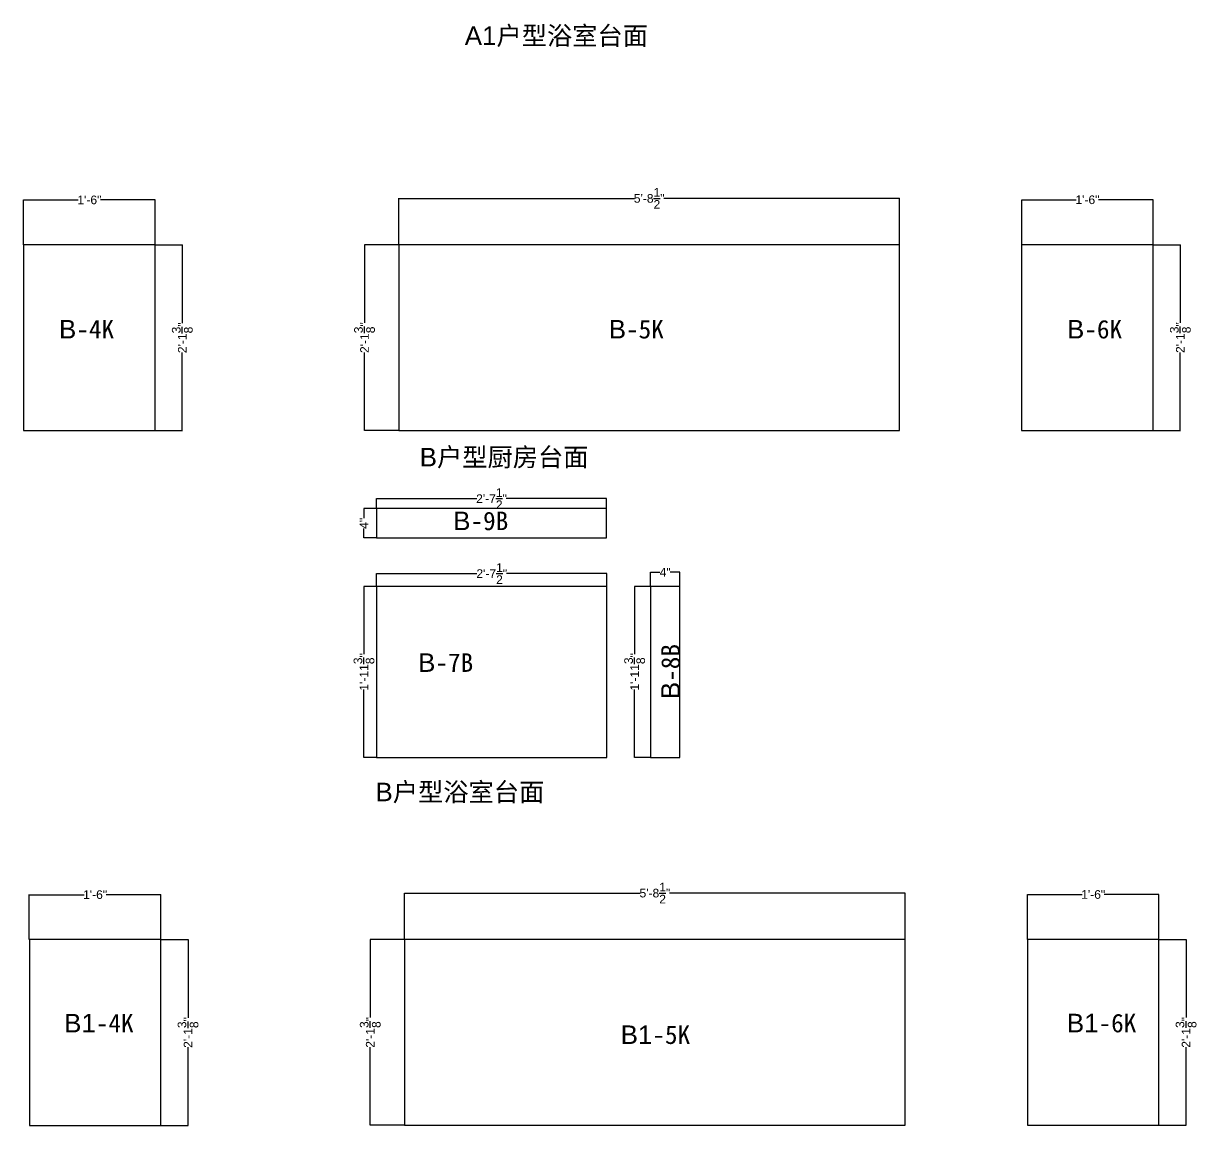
# Model space of a CAD drawing. Header units: inches. Extents: x -997106 to 39633, y -30199 to 1961.
# Drawn here: x 7079 to 11155, y -6296 to -2469 of the extents above; entities that cross this region are included whole.
import ezdxf

# ---------------------------------------------------------------- set-up
doc = ezdxf.new("R2010")
doc.units = ezdxf.units.IN
doc.header["$MEASUREMENT"] = 0
doc.layers.get('Defpoints').update_dxf_attribs({"color": 3})
doc.layers.add('编号', color=10, linetype='Continuous', plot=False)
doc.styles.get("Standard").update_dxf_attribs({"font": 'arial.ttf'})
doc.dimstyles.get("Standard").update_dxf_attribs({"dimtxt": 30, "dimasz": 1, "dimexe": 0.18, "dimexo": 0.0625, "dimgap": 0.09, "dimtad": 0, "dimtoh": 1, "dimdec": 4, "dimlfac": 0.03937, "dimzin": 0, "dimdsep": 46, "dimlunit": 4, "dimtxsty": 'Standard', "dimblk": 'ARCHTICK', "dimcen": 1, "dimadec": 0, "dimazin": 0, "dimtfac": 1, "dimtdec": 4, "dimtix": 1, "dimtofl": 0, "dimtmove": 2, "dimatfit": 3, "dimldrblk": 'ARCHTICK', "dimfxl": 1, "dimtolj": 1, "dimtzin": 0, "dimarcsym": 0})

# ---------------------------------------------------------------- blocks, each defined once
blk = doc.blocks.new('_ArchTick')
at = {"color": 0, "linetype": 'ByBlock', "const_width": 0.15}
blk.add_lwpolyline([(-0.5, -0.5), (0.5, 0.5)], dxfattribs=at)
blk = doc.blocks.new('*D92')
at = {"color": 0, "lineweight": -2, "transparency": 16777216}
for p, q in [((7080, -3237.6), (7080, -3081.4)), ((7080, -3081.6), (7269.9, -3081.6)), ((7537, -3081.6), (7347, -3081.6)), ((7537, -3237.6), (7537, -3081.4))]:
    blk.add_line(p, q, dxfattribs=at)
at = {"layer": 'Defpoints', "color": 0, "transparency": 16777216}
for p in [(7537, -3081.6), (7080, -3237.7), (7537, -3237.7)]:
    blk.add_point(p, dxfattribs=at)
at = {"color": 0, "lineweight": -2, "transparency": 16777216, "rotation": 180}
blk.add_blockref('_ArchTick', (7080, -3081.6), dxfattribs=at)
at = {"color": 0, "lineweight": -2, "transparency": 16777216}
blk.add_blockref('_ArchTick', (7537, -3081.6), dxfattribs=at)
at = {"color": 0, "transparency": 16777216, "insert": (7308.5, -3081.6), "char_height": 30, "attachment_point": 5}
blk.add_mtext('\\A1;1\'-6"', dxfattribs=at)
blk = doc.blocks.new('*D93')
at = {"color": 0, "lineweight": -2, "transparency": 16777216}
for p, q in [((7537, -3237.7), (7631.4, -3237.7)), ((7631.2, -3237.7), (7631.2, -3509.1)), ((7631.2, -3882.7), (7631.2, -3611.3)), ((7537, -3882.7), (7631.4, -3882.7))]:
    blk.add_line(p, q, dxfattribs=at)
at = {"layer": 'Defpoints', "color": 0, "transparency": 16777216}
for p in [(7537, -3237.7), (7537, -3882.7), (7631.2, -3882.7)]:
    blk.add_point(p, dxfattribs=at)
at = {"color": 0, "lineweight": -2, "transparency": 16777216}
for p, rotation in [((7631.2, -3237.7), 90), ((7631.2, -3882.7), 270)]:
    blk.add_blockref('_ArchTick', p, dxfattribs=dict(at, rotation=rotation))
at = {"color": 0, "transparency": 16777216, "insert": (7631.2, -3560.2), "char_height": 30, "attachment_point": 5, "rotation": 90}
blk.add_mtext('\\A1;2\'-1{\\H1x;\\S3/8;}"', dxfattribs=at)
blk = doc.blocks.new('*D94')
at = {"color": 0, "lineweight": -2, "transparency": 16777216}
for p, q in [((8383.3, -3237.1), (8383.3, -3075.9)), ((8383.3, -3076.1), (9202.4, -3076.1)), ((10123.3, -3076.1), (9304.2, -3076.1)), ((10123.3, -3237.1), (10123.3, -3075.9))]:
    blk.add_line(p, q, dxfattribs=at)
at = {"layer": 'Defpoints', "color": 0, "transparency": 16777216}
for p in [(10123.3, -3076.1), (8383.3, -3237.2), (10123.3, -3237.2)]:
    blk.add_point(p, dxfattribs=at)
at = {"color": 0, "lineweight": -2, "transparency": 16777216, "rotation": 180}
blk.add_blockref('_ArchTick', (8383.3, -3076.1), dxfattribs=at)
at = {"color": 0, "lineweight": -2, "transparency": 16777216}
blk.add_blockref('_ArchTick', (10123.3, -3076.1), dxfattribs=at)
at = {"color": 0, "transparency": 16777216, "insert": (9253.3, -3076.1), "char_height": 30, "attachment_point": 5}
blk.add_mtext('\\A1;5\'-8{\\H1x;\\S1/2;}"', dxfattribs=at)
blk = doc.blocks.new('*D95')
at = {"color": 0, "lineweight": -2, "transparency": 16777216}
for p, q in [((8383.2, -3237.2), (8264.1, -3237.2)), ((8264.3, -3237.2), (8264.3, -3508.6)), ((8264.3, -3882.2), (8264.3, -3610.8)), ((8383.2, -3882.2), (8264.1, -3882.2))]:
    blk.add_line(p, q, dxfattribs=at)
at = {"layer": 'Defpoints', "color": 0, "transparency": 16777216}
for p in [(8383.3, -3237.2), (8264.3, -3882.2), (8383.3, -3882.2)]:
    blk.add_point(p, dxfattribs=at)
at = {"color": 0, "lineweight": -2, "transparency": 16777216}
for p, rotation in [((8264.3, -3237.2), 90), ((8264.3, -3882.2), 270)]:
    blk.add_blockref('_ArchTick', p, dxfattribs=dict(at, rotation=rotation))
at = {"color": 0, "transparency": 16777216, "insert": (8264.3, -3559.7), "char_height": 30, "attachment_point": 5, "rotation": 90}
blk.add_mtext('\\A1;2\'-1{\\H1x;\\S3/8;}"', dxfattribs=at)
blk = doc.blocks.new('*D96')
at = {"color": 0, "lineweight": -2, "transparency": 16777216}
for p, q in [((10547.4, -3237.1), (10547.4, -3080.9)), ((10547.4, -3081.1), (10737.3, -3081.1)), ((11004.4, -3081.1), (10814.4, -3081.1)), ((11004.4, -3237.1), (11004.4, -3080.9))]:
    blk.add_line(p, q, dxfattribs=at)
at = {"layer": 'Defpoints', "color": 0, "transparency": 16777216}
for p in [(11004.4, -3081.1), (10547.4, -3237.2), (11004.4, -3237.2)]:
    blk.add_point(p, dxfattribs=at)
at = {"color": 0, "lineweight": -2, "transparency": 16777216, "rotation": 180}
blk.add_blockref('_ArchTick', (10547.4, -3081.1), dxfattribs=at)
at = {"color": 0, "lineweight": -2, "transparency": 16777216}
blk.add_blockref('_ArchTick', (11004.4, -3081.1), dxfattribs=at)
at = {"color": 0, "transparency": 16777216, "insert": (10775.9, -3081.1), "char_height": 30, "attachment_point": 5}
blk.add_mtext('\\A1;1\'-6"', dxfattribs=at)
blk = doc.blocks.new('*D97')
at = {"color": 0, "lineweight": -2, "transparency": 16777216}
for p, q in [((11004.4, -3237.2), (11098.8, -3237.2)), ((11098.6, -3237.2), (11098.6, -3508.6)), ((11098.6, -3882.2), (11098.6, -3610.8)), ((11004.4, -3882.2), (11098.8, -3882.2))]:
    blk.add_line(p, q, dxfattribs=at)
at = {"layer": 'Defpoints', "color": 0, "transparency": 16777216}
for p in [(11004.4, -3237.2), (11004.4, -3882.2), (11098.6, -3882.2)]:
    blk.add_point(p, dxfattribs=at)
at = {"color": 0, "lineweight": -2, "transparency": 16777216}
for p, rotation in [((11098.6, -3237.2), 90), ((11098.6, -3882.2), 270)]:
    blk.add_blockref('_ArchTick', p, dxfattribs=dict(at, rotation=rotation))
at = {"color": 0, "transparency": 16777216, "insert": (11098.6, -3559.7), "char_height": 30, "attachment_point": 5, "rotation": 90}
blk.add_mtext('\\A1;2\'-1{\\H1x;\\S3/8;}"', dxfattribs=at)
blk = doc.blocks.new('*D136')
at = {"color": 0, "lineweight": -2, "transparency": 16777216}
for p, q in [((7099.8, -5650.2), (7099.8, -5494)), ((7099.8, -5494.2), (7289.8, -5494.2)), ((7556.8, -5494.2), (7366.9, -5494.2)), ((7556.8, -5650.2), (7556.8, -5494))]:
    blk.add_line(p, q, dxfattribs=at)
at = {"layer": 'Defpoints', "color": 0, "transparency": 16777216}
for p in [(7556.8, -5494.2), (7099.8, -5650.3), (7556.8, -5650.3)]:
    blk.add_point(p, dxfattribs=at)
at = {"color": 0, "lineweight": -2, "transparency": 16777216, "rotation": 180}
blk.add_blockref('_ArchTick', (7099.8, -5494.2), dxfattribs=at)
at = {"color": 0, "lineweight": -2, "transparency": 16777216}
blk.add_blockref('_ArchTick', (7556.8, -5494.2), dxfattribs=at)
at = {"color": 0, "transparency": 16777216, "insert": (7328.3, -5494.2), "char_height": 30, "attachment_point": 5}
blk.add_mtext('\\A1;1\'-6"', dxfattribs=at)
blk = doc.blocks.new('*D137')
at = {"color": 0, "lineweight": -2, "transparency": 16777216}
for p, q in [((7556.9, -5650.3), (7651.3, -5650.3)), ((7651.1, -5650.3), (7651.1, -5921.7)), ((7651.1, -6295.3), (7651.1, -6023.9)), ((7556.9, -6295.3), (7651.3, -6295.3))]:
    blk.add_line(p, q, dxfattribs=at)
at = {"layer": 'Defpoints', "color": 0, "transparency": 16777216}
for p in [(7556.8, -5650.3), (7556.8, -6295.3), (7651.1, -6295.3)]:
    blk.add_point(p, dxfattribs=at)
at = {"color": 0, "lineweight": -2, "transparency": 16777216}
for p, rotation in [((7651.1, -5650.3), 90), ((7651.1, -6295.3), 270)]:
    blk.add_blockref('_ArchTick', p, dxfattribs=dict(at, rotation=rotation))
at = {"color": 0, "transparency": 16777216, "insert": (7651.1, -5972.8), "char_height": 30, "attachment_point": 5, "rotation": 90}
blk.add_mtext('\\A1;2\'-1{\\H1x;\\S3/8;}"', dxfattribs=at)
blk = doc.blocks.new('*D138')
at = {"color": 0, "lineweight": -2, "transparency": 16777216}
for p, q in [((8403.1, -5649.7), (8403.1, -5488.6)), ((8403.1, -5488.7), (9222.2, -5488.7)), ((10143.1, -5488.7), (9324, -5488.7)), ((10143.1, -5649.7), (10143.1, -5488.6))]:
    blk.add_line(p, q, dxfattribs=at)
at = {"layer": 'Defpoints', "color": 0, "transparency": 16777216}
for p in [(10143.1, -5488.7), (8403.1, -5649.8), (10143.1, -5649.8)]:
    blk.add_point(p, dxfattribs=at)
at = {"color": 0, "lineweight": -2, "transparency": 16777216, "rotation": 180}
blk.add_blockref('_ArchTick', (8403.1, -5488.7), dxfattribs=at)
at = {"color": 0, "lineweight": -2, "transparency": 16777216}
blk.add_blockref('_ArchTick', (10143.1, -5488.7), dxfattribs=at)
at = {"color": 0, "transparency": 16777216, "insert": (9273.1, -5488.7), "char_height": 30, "attachment_point": 5}
blk.add_mtext('\\A1;5\'-8{\\H1x;\\S1/2;}"', dxfattribs=at)
blk = doc.blocks.new('*D139')
at = {"color": 0, "lineweight": -2, "transparency": 16777216}
for p, q in [((8403.1, -5649.8), (8283.9, -5649.8)), ((8284.1, -5649.8), (8284.1, -5921.2)), ((8284.1, -6294.8), (8284.1, -6023.4)), ((8403.1, -6294.8), (8283.9, -6294.8))]:
    blk.add_line(p, q, dxfattribs=at)
at = {"layer": 'Defpoints', "color": 0, "transparency": 16777216}
for p in [(8403.1, -5649.8), (8284.1, -6294.8), (8403.1, -6294.8)]:
    blk.add_point(p, dxfattribs=at)
at = {"color": 0, "lineweight": -2, "transparency": 16777216}
for p, rotation in [((8284.1, -5649.8), 90), ((8284.1, -6294.8), 270)]:
    blk.add_blockref('_ArchTick', p, dxfattribs=dict(at, rotation=rotation))
at = {"color": 0, "transparency": 16777216, "insert": (8284.1, -5972.3), "char_height": 30, "attachment_point": 5, "rotation": 90}
blk.add_mtext('\\A1;2\'-1{\\H1x;\\S3/8;}"', dxfattribs=at)
blk = doc.blocks.new('*D140')
at = {"color": 0, "lineweight": -2, "transparency": 16777216}
for p, q in [((10567.3, -5649.7), (10567.3, -5493.5)), ((10567.3, -5493.7), (10757.2, -5493.7)), ((11024.3, -5493.7), (10834.3, -5493.7)), ((11024.3, -5649.7), (11024.3, -5493.5))]:
    blk.add_line(p, q, dxfattribs=at)
at = {"layer": 'Defpoints', "color": 0, "transparency": 16777216}
for p in [(11024.3, -5493.7), (10567.3, -5649.8), (11024.3, -5649.8)]:
    blk.add_point(p, dxfattribs=at)
at = {"color": 0, "lineweight": -2, "transparency": 16777216, "rotation": 180}
blk.add_blockref('_ArchTick', (10567.3, -5493.7), dxfattribs=at)
at = {"color": 0, "lineweight": -2, "transparency": 16777216}
blk.add_blockref('_ArchTick', (11024.3, -5493.7), dxfattribs=at)
at = {"color": 0, "transparency": 16777216, "insert": (10795.8, -5493.7), "char_height": 30, "attachment_point": 5}
blk.add_mtext('\\A1;1\'-6"', dxfattribs=at)
blk = doc.blocks.new('*D141')
at = {"color": 0, "lineweight": -2, "transparency": 16777216}
for p, q in [((11024.3, -5649.8), (11118.7, -5649.8)), ((11118.5, -5649.8), (11118.5, -5921.2)), ((11118.5, -6294.8), (11118.5, -6023.4)), ((11024.3, -6294.8), (11118.7, -6294.8))]:
    blk.add_line(p, q, dxfattribs=at)
at = {"layer": 'Defpoints', "color": 0, "transparency": 16777216}
for p in [(11024.3, -5649.8), (11024.3, -6294.8), (11118.5, -6294.8)]:
    blk.add_point(p, dxfattribs=at)
at = {"color": 0, "lineweight": -2, "transparency": 16777216}
for p, rotation in [((11118.5, -5649.8), 90), ((11118.5, -6294.8), 270)]:
    blk.add_blockref('_ArchTick', p, dxfattribs=dict(at, rotation=rotation))
at = {"color": 0, "transparency": 16777216, "insert": (11118.5, -5972.3), "char_height": 30, "attachment_point": 5, "rotation": 90}
blk.add_mtext('\\A1;2\'-1{\\H1x;\\S3/8;}"', dxfattribs=at)
blk = doc.blocks.new('*D1184')
at = {"color": 0, "lineweight": -2, "transparency": 16777216}
for p, q in [((9257.7, -4423.4), (9202.6, -4423.4)), ((9202.8, -4423.4), (9202.8, -4659.3)), ((9202.8, -5017.4), (9202.8, -4781.5)), ((9257.7, -5017.4), (9202.6, -5017.4))]:
    blk.add_line(p, q, dxfattribs=at)
at = {"layer": 'Defpoints', "color": 0, "transparency": 16777216}
for p in [(9257.8, -4423.4), (9202.8, -5017.4), (9257.8, -5017.4)]:
    blk.add_point(p, dxfattribs=at)
at = {"color": 0, "lineweight": -2, "transparency": 16777216}
for p, rotation in [((9202.8, -4423.4), 90), ((9202.8, -5017.4), 270)]:
    blk.add_blockref('_ArchTick', p, dxfattribs=dict(at, rotation=rotation))
at = {"color": 0, "transparency": 16777216, "insert": (9202.8, -4720.4), "char_height": 30, "attachment_point": 5, "rotation": 90}
blk.add_mtext('\\A1;1\'-11{\\H1x;\\S3/8;}"', dxfattribs=at)
blk = doc.blocks.new('*D1185')
at = {"color": 0, "lineweight": -2, "transparency": 16777216}
for p, q in [((9257.8, -4423.3), (9257.8, -4374.1)), ((9257.8, -4374.3), (9290.8, -4374.3)), ((9359.8, -4374.3), (9326.7, -4374.3)), ((9359.8, -4423.3), (9359.8, -4374.1))]:
    blk.add_line(p, q, dxfattribs=at)
at = {"layer": 'Defpoints', "color": 0, "transparency": 16777216}
for p in [(9359.8, -4374.3), (9257.8, -4423.4), (9359.8, -4423.4)]:
    blk.add_point(p, dxfattribs=at)
at = {"color": 0, "lineweight": -2, "transparency": 16777216, "rotation": 180}
blk.add_blockref('_ArchTick', (9257.8, -4374.3), dxfattribs=at)
at = {"color": 0, "lineweight": -2, "transparency": 16777216}
blk.add_blockref('_ArchTick', (9359.8, -4374.3), dxfattribs=at)
at = {"color": 0, "transparency": 16777216, "insert": (9308.8, -4374.3), "char_height": 30, "attachment_point": 5}
blk.add_mtext('\\A1;4"', dxfattribs=at)
blk = doc.blocks.new('*D1186')
at = {"color": 0, "lineweight": -2, "transparency": 16777216}
for p, q in [((8306.3, -4423.6), (8306.3, -4378.9)), ((8306.3, -4379.1), (8655.1, -4379.1)), ((9106.3, -4379.1), (8757.4, -4379.1)), ((9106.3, -4423.6), (9106.3, -4378.9))]:
    blk.add_line(p, q, dxfattribs=at)
at = {"layer": 'Defpoints', "color": 0, "transparency": 16777216}
for p in [(9106.3, -4379.1), (8306.3, -4423.6), (9106.3, -4423.6)]:
    blk.add_point(p, dxfattribs=at)
at = {"color": 0, "lineweight": -2, "transparency": 16777216, "rotation": 180}
blk.add_blockref('_ArchTick', (8306.3, -4379.1), dxfattribs=at)
at = {"color": 0, "lineweight": -2, "transparency": 16777216}
blk.add_blockref('_ArchTick', (9106.3, -4379.1), dxfattribs=at)
at = {"color": 0, "transparency": 16777216, "insert": (8706.3, -4379.1), "char_height": 30, "attachment_point": 5}
blk.add_mtext('\\A1;2\'-7{\\H1x;\\S1/2;}"', dxfattribs=at)
blk = doc.blocks.new('*D1187')
at = {"color": 0, "lineweight": -2, "transparency": 16777216}
for p, q in [((8306.2, -4423.6), (8262.3, -4423.6)), ((8262.4, -4423.6), (8262.4, -4659.5)), ((8262.4, -5017.6), (8262.4, -4781.7)), ((8306.2, -5017.6), (8262.3, -5017.6))]:
    blk.add_line(p, q, dxfattribs=at)
at = {"layer": 'Defpoints', "color": 0, "transparency": 16777216}
for p in [(8306.3, -4423.6), (8262.4, -5017.6), (8306.3, -5017.6)]:
    blk.add_point(p, dxfattribs=at)
at = {"color": 0, "lineweight": -2, "transparency": 16777216}
for p, rotation in [((8262.4, -4423.6), 90), ((8262.4, -5017.6), 270)]:
    blk.add_blockref('_ArchTick', p, dxfattribs=dict(at, rotation=rotation))
at = {"color": 0, "transparency": 16777216, "insert": (8262.4, -4720.6), "char_height": 30, "attachment_point": 5, "rotation": 90}
blk.add_mtext('\\A1;1\'-11{\\H1x;\\S3/8;}"', dxfattribs=at)
blk = doc.blocks.new('*D1188')
at = {"color": 0, "lineweight": -2, "transparency": 16777216}
for p, q in [((8305.5, -4153.5), (8261.8, -4153.5)), ((8262, -4153.5), (8262, -4186.6)), ((8262, -4255.5), (8262, -4222.4)), ((8305.5, -4255.5), (8261.8, -4255.5))]:
    blk.add_line(p, q, dxfattribs=at)
at = {"layer": 'Defpoints', "color": 0, "transparency": 16777216}
for p in [(8305.5, -4153.5), (8262, -4255.5), (8305.5, -4255.5)]:
    blk.add_point(p, dxfattribs=at)
at = {"color": 0, "lineweight": -2, "transparency": 16777216}
for p, rotation in [((8262, -4153.5), 90), ((8262, -4255.5), 270)]:
    blk.add_blockref('_ArchTick', p, dxfattribs=dict(at, rotation=rotation))
at = {"color": 0, "transparency": 16777216, "insert": (8262, -4204.5), "char_height": 30, "attachment_point": 5, "rotation": 90}
blk.add_mtext('\\A1;4"', dxfattribs=at)
blk = doc.blocks.new('*D1189')
at = {"color": 0, "lineweight": -2, "transparency": 16777216}
for p, q in [((8305.5, -4153.4), (8305.5, -4118.7)), ((8305.5, -4118.9), (8654.4, -4118.9)), ((9105.5, -4118.9), (8756.7, -4118.9)), ((9105.5, -4153.4), (9105.5, -4118.7))]:
    blk.add_line(p, q, dxfattribs=at)
at = {"layer": 'Defpoints', "color": 0, "transparency": 16777216}
for p in [(8305.5, -4153.5), (9105.5, -4118.9), (9105.5, -4153.5)]:
    blk.add_point(p, dxfattribs=at)
at = {"color": 0, "lineweight": -2, "transparency": 16777216, "rotation": 180}
blk.add_blockref('_ArchTick', (8305.5, -4118.9), dxfattribs=at)
at = {"color": 0, "lineweight": -2, "transparency": 16777216}
blk.add_blockref('_ArchTick', (9105.5, -4118.9), dxfattribs=at)
at = {"color": 0, "transparency": 16777216, "insert": (8705.5, -4118.9), "char_height": 30, "attachment_point": 5}
blk.add_mtext('\\A1;2\'-7{\\H1x;\\S1/2;}"', dxfattribs=at)

msp = doc.modelspace()

# ---------------------------------------------------------------- linework, layer by layer
for points in [[(7079.96757, -3882.66081), (7536.96757, -3882.66081), (7536.96757, -3237.66081), (7079.96757, -3237.66081)], [(8383.27033, -3882.16081), (10123.27033, -3882.16081), (10123.27033, -3237.16081), (8383.27033, -3237.16081)], [(10547.38448, -3882.16081), (11004.38448, -3882.16081), (11004.38448, -3237.16081), (10547.38448, -3237.16081)], [(8305.52072, -4255.49818), (9105.52072, -4255.49818), (9105.52072, -4153.49818), (8305.52072, -4153.49818)], [(8306.25401, -5017.63055), (9106.25401, -5017.63055), (9106.25401, -4423.63055), (8306.25401, -4423.63055)], [(9257.7599, -5017.38406), (9359.7599, -5017.38406), (9359.7599, -4423.38406), (9257.7599, -4423.38406)], [(7099.83498, -6295.3072), (7556.83498, -6295.3072), (7556.83498, -5650.3072), (7099.83498, -5650.3072)], [(8403.13773, -6294.8072), (10143.13773, -6294.8072), (10143.13773, -5649.8072), (8403.13773, -5649.8072)], [(10567.25188, -6294.8072), (11024.25188, -6294.8072), (11024.25188, -5649.8072), (10567.25188, -5649.8072)]]:
    msp.add_lwpolyline(points, close=True)

# ---------------------------------------------------------------- texts
at = {"char_height": 64.3508622, "attachment_point": 1}
for s, insert in [('A1{\\fSimSun|b0|i0|c134|p2;户型浴室台面}', (8612.61732, -2478.94231)), ('B{\\fSimSun|b0|i0|c134|p2;户型厨房台面}', (8456.03773, -3942.42955)), ('B{\\fSimSun|b0|i0|c134|p2;户型浴室台面}', (8302.44877, -5105.34741))]:
    msp.add_mtext(s, dxfattribs=dict(at, insert=insert))
at = {"layer": '编号', "char_height": 64.3508622, "attachment_point": 1}
for s, insert in [('B{\\fSimSun|b0|i0|c134|p2;-4K}', (7202.94962, -3498.27257)), ('B{\\fSimSun|b0|i0|c134|p2;-5K}', (9112.8125, -3498.27257)), ('B{\\fSimSun|b0|i0|c134|p2;-6K}', (10705.08553, -3498.27257)), ('B{\\fSimSun|b0|i0|c134|p2;-9B}', (8572.53027, -4163.94506)), ('B{\\fSimSun|b0|i0|c134|p2;-7B}', (8450.59822, -4656.01632)), ('B1{\\fSimSun|b0|i0|c134|p2;-4K}', (7220.85901, -5908.19296)), ('B1{\\fSimSun|b0|i0|c134|p2;-6K}', (10704.48912, -5907.81139)), ('B1{\\fSimSun|b0|i0|c134|p2;-5K}', (9154.29929, -5948.24965))]:
    msp.add_mtext(s, dxfattribs=dict(at, insert=insert))
at = {"layer": '编号', "insert": (9295.14566, -4815.05339), "char_height": 64.3508622, "attachment_point": 1, "rotation": 90}
msp.add_mtext('B{\\fSimSun|b0|i0|c134|p2;-8B}', dxfattribs=at)

# ---------------------------------------------------------------- dimensions: what is measured, and where the dimension line sits
for base, p1, p2, picture, middle in [((10123.27033, -3076.09805), (8383.27033, -3237.16081), (10123.27033, -3237.16081), '*D94', (9253.27033, -3076.09805)), ((7536.96757, -3081.56139), (7079.96757, -3237.66081), (7536.96757, -3237.66081), '*D92', (7308.46757, -3081.56139)), ((11004.38448, -3081.06139), (10547.38448, -3237.16081), (11004.38448, -3237.16081), '*D96', (10775.88448, -3081.06139)), ((9105.52072, -4118.86974), (8305.52072, -4153.49818), (9105.52072, -4153.49818), '*D1189', (8705.52072, -4118.86974)), ((9106.25401, -4379.06373), (8306.25401, -4423.63055), (9106.25401, -4423.63055), '*D1186', (8706.25401, -4379.06373)), ((9359.7599, -4374.2832), (9257.7599, -4423.38406), (9359.7599, -4423.38406), '*D1185', (9308.7599, -4374.2832)), ((10143.13773, -5488.74444), (8403.13773, -5649.8072), (10143.13773, -5649.8072), '*D138', (9273.13773, -5488.74444)), ((7556.83498, -5494.20778), (7099.83498, -5650.3072), (7556.83498, -5650.3072), '*D136', (7328.33498, -5494.20778)), ((11024.25188, -5493.70778), (10567.25188, -5649.8072), (11024.25188, -5649.8072), '*D140', (10795.75188, -5493.70778))]:
    dim = msp.add_linear_dim(base=base, p1=p1, p2=p2, dimstyle='Standard')
    dim.commit()
    dim.dimension.update_dxf_attribs({"geometry": picture, "text_midpoint": middle})
for base, p1, p2, picture, middle in [((7631.2175541442, -3882.6608132585), (7536.9675745196, -3237.6608132585), (7536.9675745196, -3882.6608132585), '*D93', (7631.2175541442, -3560.1608132585)), ((8264.2617325364, -3882.1608132585), (8383.2703269251, -3237.1608132585), (8383.2703269251, -3882.1608132585), '*D95', (8264.2617325364, -3559.6608132585)), ((11098.634457037, -3882.1608132585), (11004.3844774124, -3237.1608132585), (11004.3844774124, -3882.1608132585), '*D97', (11098.634457037, -3559.6608132585)), ((8261.98496, -4255.49818), (8305.52072, -4153.49818), (8305.52072, -4255.49818), '*D1188', (8261.98496, -4204.49818)), ((8262.4344, -5017.63055), (8306.25401, -4423.63055), (8306.25401, -5017.63055), '*D1187', (8262.4344, -4720.63055)), ((9202.8142, -5017.38406), (9257.7599, -4423.38406), (9257.7599, -5017.38406), '*D1184', (9202.8142, -4720.38406)), ((7651.0849600664, -6295.3071975612), (7556.8349804418, -5650.3071975612), (7556.8349804418, -6295.3071975612), '*D137', (7651.0849600664, -5972.8071975612)), ((8284.1291384586, -6294.8071975612), (8403.1377328474, -5649.8071975612), (8403.1377328474, -6294.8071975612), '*D139', (8284.1291384586, -5972.3071975612)), ((11118.5018629593, -6294.8071975612), (11024.2518833346, -5649.8071975612), (11024.2518833346, -6294.8071975612), '*D141', (11118.5018629593, -5972.3071975612))]:
    dim = msp.add_linear_dim(base=base, p1=p1, p2=p2, angle=90, dimstyle='Standard')
    dim.commit()
    dim.dimension.update_dxf_attribs({"geometry": picture, "text_midpoint": middle})

doc.saveas('drawing.dxf')
